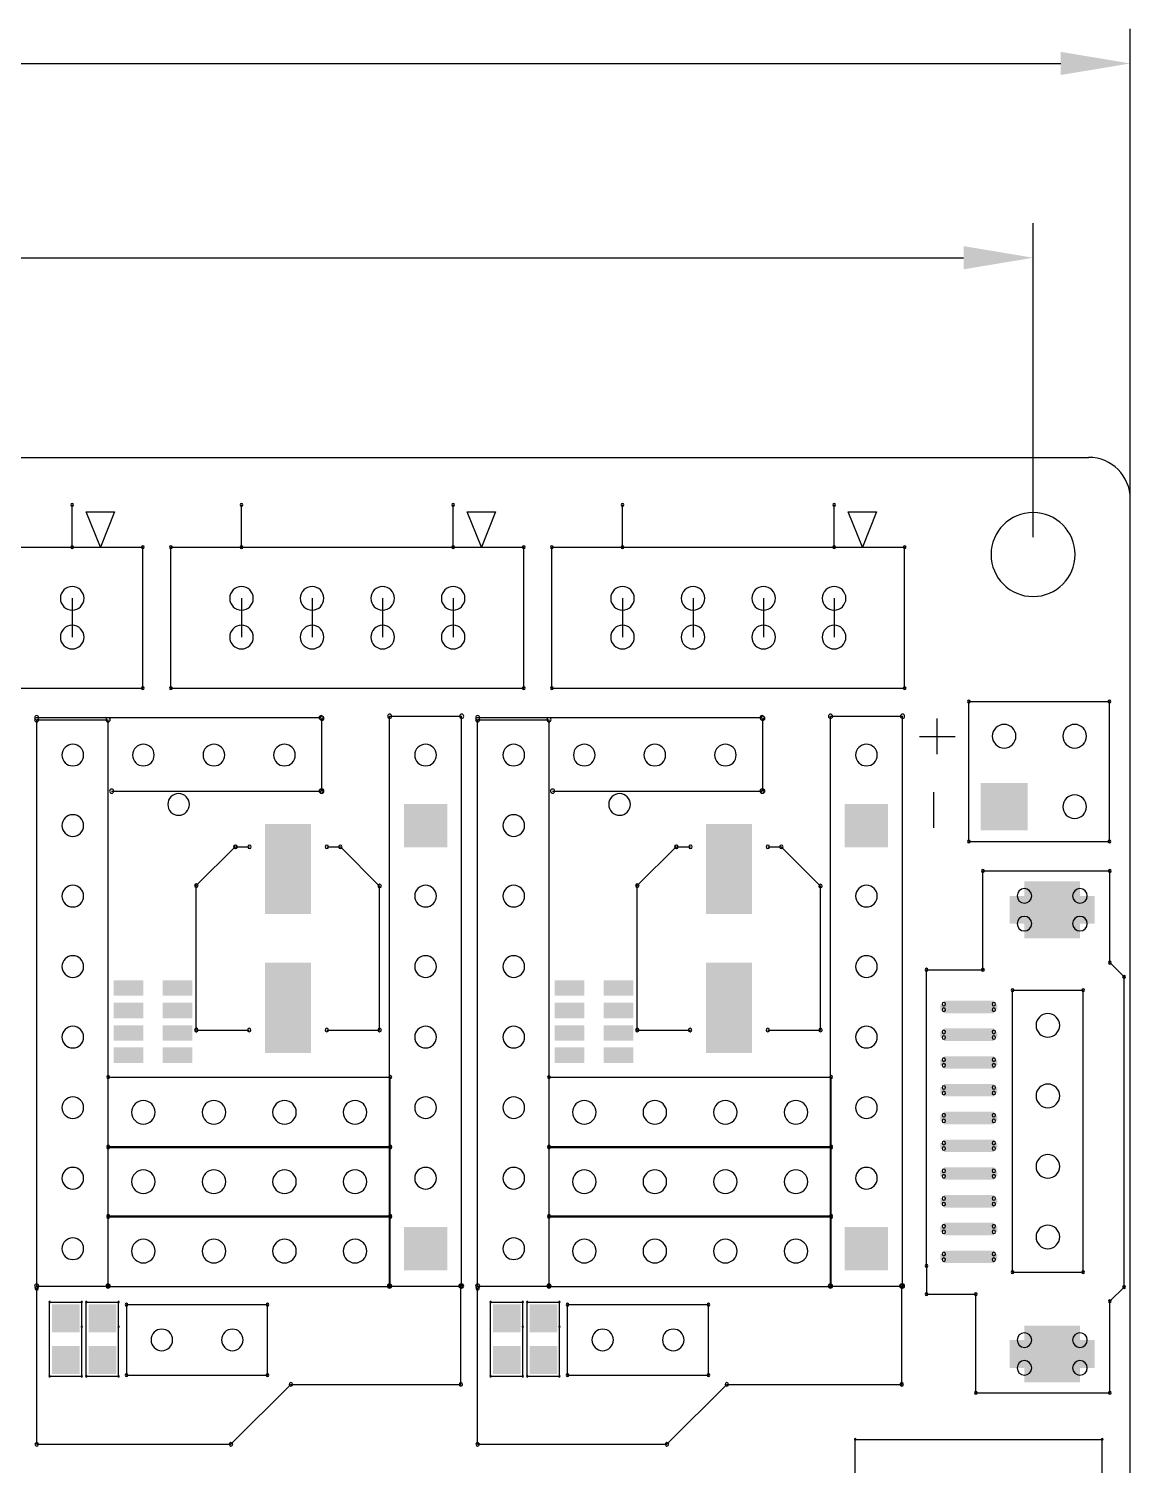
# Model space of a CAD drawing. Header units: millimetres. Extents: x 83 to 218, y 47 to 157.
# Drawn here: x 178.3 to 217.9, y 102.9 to 154.7 of the extents above; entities that cross this region are included whole.
import ezdxf

# ---------------------------------------------------------------- set-up
doc = ezdxf.new("R2010")
doc.units = ezdxf.units.MM
for name, color, linetype in [('KeepOutLayer', 6, 'Continuous'), ('TopOverlay', 2, 'Continuous'), ('TopSolder', 216, 'Continuous')]:
    doc.layers.add(name, color=color, linetype=linetype)

msp = doc.modelspace()

# ---------------------------------------------------------------- linework, layer by layer
for p, q in [((217.926, 133.229), (217.926, 154.655)), ((103.147, 153.405), (215.426, 153.405)), ((214.427, 136.343), (214.427, 147.657)), ((109.927, 146.407), (211.927, 146.407))]:
    msp.add_line(p, q)
for points in [[(215.426, 153.822), (215.426, 152.989), (217.926, 153.405)], [(211.927, 146.824), (211.927, 145.99), (214.427, 146.407)]]:
    msp.add_solid(points)
at = {"layer": 'KeepOutLayer'}
for p, q in [((105.156, 139.218), (216.426, 139.218)), ((217.926, 53.718), (217.926, 137.718))]:
    msp.add_line(p, q, dxfattribs=at)
msp.add_arc((216.427, 137.718), 1.5, 0, 90, dxfattribs=at)
at = {"layer": 'TopOverlay'}
for p, q in [((179.832, 135.982), (179.832, 137.506)), ((180.848, 135.982), (180.34, 137.252)), ((180.34, 137.252), (181.356, 137.252)), ((181.356, 137.252), (180.848, 135.982)), ((185.928, 135.982), (185.928, 137.506)), ((193.548, 135.982), (193.548, 137.506)), ((194.564, 135.982), (194.056, 137.252)), ((194.056, 137.252), (195.072, 137.252)), ((195.072, 137.252), (194.564, 135.982)), ((199.644, 135.982), (199.644, 137.506)), ((207.264, 135.982), (207.264, 137.506)), ((208.28, 135.982), (207.772, 137.252)), ((207.772, 137.252), (208.788, 137.252)), ((208.788, 137.252), (208.28, 135.982)), ((169.672, 135.982), (182.372, 135.982)), ((182.372, 130.902), (182.372, 135.982)), ((183.388, 135.982), (196.088, 135.982)), ((183.388, 130.902), (183.388, 135.982)), ((196.088, 130.902), (196.088, 135.982)), ((197.104, 135.982), (209.804, 135.982)), ((197.104, 130.902), (197.104, 135.982)), ((209.804, 130.902), (209.804, 135.982)), ((169.672, 130.902), (182.372, 130.902)), ((183.388, 130.902), (196.088, 130.902)), ((197.104, 130.902), (209.804, 130.902)), ((212.115, 125.385), (212.115, 130.425)), ((212.115, 130.425), (217.175, 130.425)), ((217.175, 125.385), (217.175, 130.425)), ((191.259, 109.371), (191.259, 129.894)), ((191.259, 129.894), (193.854, 129.894)), ((193.854, 109.371), (193.854, 129.894)), ((207.134, 109.371), (207.134, 129.894)), ((207.134, 129.894), (209.729, 129.894)), ((209.729, 109.371), (209.729, 129.894)), ((178.554, 129.843), (188.795, 129.843)), ((178.554, 129.767), (181.124, 129.767)), ((178.554, 109.371), (178.554, 129.767)), ((181.124, 109.371), (181.124, 129.767)), ((188.821, 127.197), (188.821, 129.818)), ((194.429, 129.843), (204.67, 129.843)), ((194.429, 129.767), (196.999, 129.767)), ((194.429, 109.371), (194.429, 129.767)), ((196.999, 109.371), (196.999, 129.767)), ((204.696, 127.197), (204.696, 129.818)), ((210.98, 128.524), (210.98, 129.81)), ((210.337, 129.167), (211.622, 129.167)), ((181.251, 127.197), (188.795, 127.197)), ((197.126, 127.197), (204.67, 127.197)), ((210.853, 125.873), (210.853, 127.158)), ((212.115, 125.385), (217.175, 125.385)), ((184.301, 123.793), (185.701, 125.193)), ((185.716, 125.193), (186.216, 125.193)), ((189.001, 125.193), (189.487, 125.193)), ((189.487, 125.193), (190.901, 123.779)), ((200.176, 123.793), (201.576, 125.193)), ((201.591, 125.193), (202.091, 125.193)), ((204.876, 125.193), (205.362, 125.193)), ((205.362, 125.193), (206.776, 123.779)), ((212.623, 120.766), (212.623, 124.322)), ((212.623, 124.322), (217.195, 124.322)), ((217.195, 121.02), (217.195, 124.322)), ((184.301, 118.593), (184.301, 123.793)), ((190.901, 118.593), (190.901, 123.779)), ((200.176, 118.593), (200.176, 123.793)), ((206.776, 118.593), (206.776, 123.779)), ((210.591, 110.098), (210.591, 120.766)), ((210.591, 120.766), (212.623, 120.766)), ((217.195, 121.02), (217.703, 120.512)), ((217.703, 109.336), (217.703, 120.512)), ((213.69, 120.031), (216.23, 120.031)), ((213.69, 109.871), (213.69, 120.031)), ((216.23, 109.871), (216.23, 120.031)), ((184.302, 118.593), (186.201, 118.593)), ((189.001, 118.593), (190.901, 118.593)), ((200.177, 118.593), (202.076, 118.593)), ((204.876, 118.593), (206.776, 118.593)), ((181.124, 114.36), (181.124, 116.9)), ((181.124, 116.9), (191.284, 116.9)), ((191.284, 114.36), (191.284, 116.9)), ((196.999, 114.36), (196.999, 116.9)), ((196.999, 116.9), (207.159, 116.9)), ((207.159, 114.36), (207.159, 116.9)), ((181.124, 111.86), (181.124, 114.4)), ((181.124, 114.4), (191.284, 114.4)), ((181.124, 114.36), (191.284, 114.36)), ((191.284, 111.86), (191.284, 114.4)), ((196.999, 111.86), (196.999, 114.4)), ((196.999, 114.4), (207.159, 114.4)), ((196.999, 114.36), (207.159, 114.36)), ((207.159, 111.86), (207.159, 114.4)), ((181.124, 109.36), (181.124, 111.9)), ((181.124, 111.9), (191.284, 111.9)), ((181.124, 111.86), (191.284, 111.86)), ((191.284, 109.36), (191.284, 111.9)), ((196.999, 109.36), (196.999, 111.9)), ((196.999, 111.9), (207.159, 111.9)), ((196.999, 111.86), (207.159, 111.86)), ((207.159, 109.36), (207.159, 111.9)), ((210.591, 110.098), (210.591, 109.082)), ((213.69, 109.871), (216.23, 109.871)), ((178.553, 103.673), (178.553, 109.29)), ((178.554, 109.371), (181.124, 109.371)), ((181.124, 109.36), (191.284, 109.36)), ((191.254, 109.371), (193.824, 109.371)), ((193.824, 105.832), (193.824, 109.371)), ((194.428, 103.673), (194.428, 109.29)), ((194.429, 109.371), (196.999, 109.371)), ((196.999, 109.36), (207.159, 109.36)), ((207.129, 109.371), (209.699, 109.371)), ((209.699, 105.832), (209.699, 109.371)), ((217.195, 108.828), (217.703, 109.336)), ((179.019, 106.125), (179.019, 108.792)), ((179.019, 108.792), (180.178, 108.792)), ((180.178, 107.908), (180.178, 108.792)), ((180.34, 108.792), (181.499, 108.792)), ((180.34, 106.125), (180.34, 108.792)), ((181.499, 107.908), (181.499, 108.792)), ((181.787, 108.702), (186.867, 108.702)), ((181.787, 108.702), (181.787, 106.162)), ((186.867, 106.162), (186.867, 108.702)), ((194.894, 106.125), (194.894, 108.792)), ((194.894, 108.792), (196.053, 108.792)), ((196.053, 107.908), (196.053, 108.792)), ((196.215, 108.792), (197.374, 108.792)), ((196.215, 106.125), (196.215, 108.792)), ((197.374, 107.908), (197.374, 108.792)), ((197.662, 108.702), (202.742, 108.702)), ((197.662, 106.162), (197.662, 108.702)), ((202.742, 106.162), (202.742, 108.702)), ((210.591, 109.082), (212.369, 109.082)), ((212.369, 105.526), (212.369, 109.082)), ((217.195, 105.526), (217.195, 108.828)), ((180.178, 106.125), (180.178, 107.903)), ((181.499, 106.125), (181.499, 107.903)), ((196.053, 106.125), (196.053, 107.903)), ((197.374, 106.125), (197.374, 107.903)), ((179.019, 106.125), (180.178, 106.125)), ((180.34, 106.125), (181.499, 106.125)), ((181.787, 106.162), (186.867, 106.162)), ((194.894, 106.125), (196.053, 106.125)), ((196.215, 106.125), (197.374, 106.125)), ((197.662, 106.162), (202.742, 106.162)), ((185.547, 103.673), (187.706, 105.832)), ((187.706, 105.832), (193.824, 105.832)), ((201.244, 103.673), (203.403, 105.832)), ((203.403, 105.832), (209.699, 105.832)), ((212.369, 105.526), (217.195, 105.526)), ((178.553, 103.673), (185.547, 103.673)), ((194.428, 103.673), (201.244, 103.673)), ((208.026, 103.851), (216.916, 103.851)), ((208.026, 102.581), (208.026, 103.851)), ((216.916, 99.152), (216.916, 103.851))]:
    msp.add_line(p, q, dxfattribs=at)
for centre, radius, start, end in [((179.832, 137.506), 0.05, 0, 180), ((179.832, 137.506), 0.05, 180, 0), ((185.928, 137.506), 0.05, 0, 180), ((185.928, 137.506), 0.05, 180, 0), ((193.548, 137.506), 0.05, 0, 180), ((193.548, 137.506), 0.05, 180, 0), ((199.644, 137.506), 0.05, 0, 180), ((199.644, 137.506), 0.05, 180, 0), ((207.264, 137.506), 0.05, 0, 180), ((207.264, 137.506), 0.05, 180, 0), ((179.832, 135.982), 0.05, 0, 180), ((179.832, 135.982), 0.05, 180, 0), ((182.372, 135.982), 0.05, 0, 180), ((182.372, 135.982), 0.05, 0, 180), ((182.372, 135.982), 0.05, 180, 0), ((182.372, 135.982), 0.05, 180, 0), ((183.388, 135.982), 0.05, 0, 180), ((183.388, 135.982), 0.05, 0, 180), ((183.388, 135.982), 0.05, 180, 0), ((183.388, 135.982), 0.05, 180, 0), ((185.928, 135.982), 0.05, 0, 180), ((185.928, 135.982), 0.05, 180, 0), ((193.548, 135.982), 0.05, 0, 180), ((193.548, 135.982), 0.05, 180, 0), ((196.088, 135.982), 0.05, 0, 180), ((196.088, 135.982), 0.05, 0, 180), ((196.088, 135.982), 0.05, 180, 0), ((196.088, 135.982), 0.05, 180, 0), ((197.104, 135.982), 0.05, 0, 180), ((197.104, 135.982), 0.05, 0, 180), ((197.104, 135.982), 0.05, 180, 0), ((197.104, 135.982), 0.05, 180, 0), ((199.644, 135.982), 0.05, 0, 180), ((199.644, 135.982), 0.05, 180, 0), ((207.264, 135.982), 0.05, 0, 180), ((207.264, 135.982), 0.05, 180, 0), ((209.804, 135.982), 0.05, 0, 180), ((209.804, 135.982), 0.05, 0, 180), ((209.804, 135.982), 0.05, 180, 0), ((209.804, 135.982), 0.05, 180, 0), ((182.372, 130.902), 0.05, 0, 180), ((182.372, 130.902), 0.05, 0, 180), ((182.372, 130.902), 0.05, 180, 0), ((182.372, 130.902), 0.05, 180, 0), ((183.388, 130.902), 0.05, 0, 180), ((183.388, 130.902), 0.05, 0, 180), ((183.388, 130.902), 0.05, 180, 0), ((183.388, 130.902), 0.05, 180, 0), ((196.088, 130.902), 0.05, 0, 180), ((196.088, 130.902), 0.05, 0, 180), ((196.088, 130.902), 0.05, 180, 0), ((196.088, 130.902), 0.05, 180, 0), ((197.104, 130.902), 0.05, 0, 180), ((197.104, 130.902), 0.05, 0, 180), ((197.104, 130.902), 0.05, 180, 0), ((197.104, 130.902), 0.05, 180, 0), ((209.804, 130.902), 0.05, 0, 180), ((209.804, 130.902), 0.05, 0, 180), ((209.804, 130.902), 0.05, 180, 0), ((209.804, 130.902), 0.05, 180, 0), ((212.115, 130.425), 0.05, 0, 180), ((212.115, 130.425), 0.05, 0, 180), ((212.115, 130.425), 0.05, 180, 0), ((212.115, 130.425), 0.05, 180, 0), ((217.175, 130.425), 0.05, 0, 180), ((217.175, 130.425), 0.05, 0, 180), ((217.175, 130.425), 0.05, 180, 0), ((217.175, 130.425), 0.05, 180, 0), ((178.554, 129.843), 0.075, 90, 270), ((178.554, 129.843), 0.075, 270, 90), ((188.795, 129.843), 0.075, 90, 270), ((188.821, 129.818), 0.075, 90, 270), ((188.795, 129.843), 0.075, 270, 90), ((188.821, 129.818), 0.075, 270, 90), ((191.259, 129.894), 0.075, 90, 270), ((191.259, 129.894), 0.075, 90, 270), ((191.259, 129.894), 0.075, 270, 90), ((191.259, 129.894), 0.075, 270, 90), ((193.854, 129.894), 0.075, 90, 270), ((193.854, 129.894), 0.075, 90, 270), ((193.854, 129.894), 0.075, 270, 90), ((193.854, 129.894), 0.075, 270, 90), ((194.429, 129.843), 0.075, 90, 270), ((194.429, 129.843), 0.075, 270, 90), ((204.67, 129.843), 0.075, 90, 270), ((204.696, 129.818), 0.075, 90, 270), ((204.67, 129.843), 0.075, 270, 90), ((204.696, 129.818), 0.075, 270, 90), ((207.134, 129.894), 0.075, 90, 270), ((207.134, 129.894), 0.075, 90, 270), ((207.134, 129.894), 0.075, 270, 90), ((207.134, 129.894), 0.075, 270, 90), ((209.729, 129.894), 0.075, 90, 270), ((209.729, 129.894), 0.075, 90, 270), ((209.729, 129.894), 0.075, 270, 90), ((209.729, 129.894), 0.075, 270, 90), ((178.554, 129.767), 0.075, 90, 270), ((178.554, 129.767), 0.075, 90, 270), ((178.554, 129.767), 0.075, 270, 90), ((178.554, 129.767), 0.075, 270, 90), ((181.124, 129.767), 0.075, 90, 270), ((181.124, 129.767), 0.075, 90, 270), ((181.124, 129.767), 0.075, 270, 90), ((181.124, 129.767), 0.075, 270, 90), ((194.429, 129.767), 0.075, 90, 270), ((194.429, 129.767), 0.075, 90, 270), ((194.429, 129.767), 0.075, 270, 90), ((194.429, 129.767), 0.075, 270, 90), ((196.999, 129.767), 0.075, 90, 270), ((196.999, 129.767), 0.075, 90, 270), ((196.999, 129.767), 0.075, 270, 90), ((196.999, 129.767), 0.075, 270, 90), ((181.251, 127.197), 0.075, 90, 270), ((181.251, 127.197), 0.075, 270, 90), ((188.795, 127.197), 0.075, 90, 270), ((188.821, 127.197), 0.075, 90, 270), ((188.795, 127.197), 0.075, 270, 90), ((188.821, 127.197), 0.075, 270, 90), ((197.126, 127.197), 0.075, 90, 270), ((197.126, 127.197), 0.075, 270, 90), ((204.67, 127.197), 0.075, 90, 270), ((204.696, 127.197), 0.075, 90, 270), ((204.67, 127.197), 0.075, 270, 90), ((204.696, 127.197), 0.075, 270, 90), ((185.701, 125.193), 0.0635, 90, 270), ((185.716, 125.193), 0.0635, 90, 270), ((185.701, 125.193), 0.0635, 270, 90), ((185.716, 125.193), 0.0635, 270, 90), ((186.216, 125.193), 0.0635, 90, 270), ((186.216, 125.193), 0.0635, 270, 90), ((189.001, 125.193), 0.0635, 90, 270), ((189.001, 125.193), 0.0635, 270, 90), ((189.487, 125.193), 0.0635, 90, 270), ((189.487, 125.193), 0.0635, 90, 270), ((189.487, 125.193), 0.0635, 270, 90), ((189.487, 125.193), 0.0635, 270, 90), ((201.576, 125.193), 0.0635, 90, 270), ((201.591, 125.193), 0.0635, 90, 270), ((201.576, 125.193), 0.0635, 270, 90), ((201.591, 125.193), 0.0635, 270, 90), ((202.091, 125.193), 0.0635, 90, 270), ((202.091, 125.193), 0.0635, 270, 90), ((204.876, 125.193), 0.0635, 90, 270), ((204.876, 125.193), 0.0635, 270, 90), ((205.362, 125.193), 0.0635, 90, 270), ((205.362, 125.193), 0.0635, 90, 270), ((205.362, 125.193), 0.0635, 270, 90), ((205.362, 125.193), 0.0635, 270, 90), ((212.115, 125.385), 0.05, 0, 180), ((212.115, 125.385), 0.05, 0, 180), ((212.115, 125.385), 0.05, 180, 0), ((212.115, 125.385), 0.05, 180, 0), ((217.175, 125.385), 0.05, 0, 180), ((217.175, 125.385), 0.05, 0, 180), ((217.175, 125.385), 0.05, 180, 0), ((217.175, 125.385), 0.05, 180, 0), ((212.623, 124.322), 0.05, 90, 270), ((212.623, 124.322), 0.05, 90, 270), ((212.623, 124.322), 0.05, 270, 90), ((212.623, 124.322), 0.05, 270, 90), ((217.195, 124.322), 0.05, 90, 270), ((217.195, 124.322), 0.05, 90, 270), ((217.195, 124.322), 0.05, 270, 90), ((217.195, 124.322), 0.05, 270, 90), ((184.301, 123.793), 0.0635, 90, 270), ((184.301, 123.793), 0.0635, 90, 270), ((184.301, 123.793), 0.0635, 270, 90), ((184.301, 123.793), 0.0635, 270, 90), ((190.901, 123.779), 0.0635, 90, 270), ((190.901, 123.779), 0.0635, 90, 270), ((190.901, 123.779), 0.0635, 270, 90), ((190.901, 123.779), 0.0635, 270, 90), ((200.176, 123.793), 0.0635, 90, 270), ((200.176, 123.793), 0.0635, 90, 270), ((200.176, 123.793), 0.0635, 270, 90), ((200.176, 123.793), 0.0635, 270, 90), ((206.776, 123.779), 0.0635, 90, 270), ((206.776, 123.779), 0.0635, 90, 270), ((206.776, 123.779), 0.0635, 270, 90), ((206.776, 123.779), 0.0635, 270, 90), ((217.195, 121.02), 0.05, 90, 270), ((217.195, 121.02), 0.05, 90, 270), ((217.195, 121.02), 0.05, 270, 90), ((217.195, 121.02), 0.05, 270, 90), ((210.591, 120.766), 0.05, 90, 270), ((210.591, 120.766), 0.05, 90, 270), ((210.591, 120.766), 0.05, 270, 90), ((210.591, 120.766), 0.05, 270, 90), ((212.623, 120.766), 0.05, 90, 270), ((212.623, 120.766), 0.05, 90, 270), ((212.623, 120.766), 0.05, 270, 90), ((212.623, 120.766), 0.05, 270, 90), ((217.703, 120.512), 0.05, 90, 270), ((217.703, 120.512), 0.05, 90, 270), ((217.703, 120.512), 0.05, 270, 90), ((217.703, 120.512), 0.05, 270, 90), ((213.69, 120.031), 0.05, 90, 270), ((213.69, 120.031), 0.05, 90, 270), ((213.69, 120.031), 0.05, 270, 90), ((213.69, 120.031), 0.05, 270, 90), ((216.23, 120.031), 0.05, 90, 270), ((216.23, 120.031), 0.05, 90, 270), ((216.23, 120.031), 0.05, 270, 90), ((216.23, 120.031), 0.05, 270, 90), ((184.301, 118.593), 0.0635, 90, 270), ((184.302, 118.593), 0.0635, 90, 270), ((184.301, 118.593), 0.0635, 270, 90), ((184.302, 118.593), 0.0635, 270, 90), ((186.201, 118.593), 0.0635, 90, 270), ((186.201, 118.593), 0.0635, 270, 90), ((189.001, 118.593), 0.0635, 90, 270), ((189.001, 118.593), 0.0635, 270, 90), ((190.901, 118.593), 0.0635, 90, 270), ((190.901, 118.593), 0.0635, 90, 270), ((190.901, 118.593), 0.0635, 270, 90), ((190.901, 118.593), 0.0635, 270, 90), ((200.176, 118.593), 0.0635, 90, 270), ((200.177, 118.593), 0.0635, 90, 270), ((200.176, 118.593), 0.0635, 270, 90), ((200.177, 118.593), 0.0635, 270, 90), ((202.076, 118.593), 0.0635, 90, 270), ((202.076, 118.593), 0.0635, 270, 90), ((204.876, 118.593), 0.0635, 90, 270), ((204.876, 118.593), 0.0635, 270, 90), ((206.776, 118.593), 0.0635, 90, 270), ((206.776, 118.593), 0.0635, 90, 270), ((206.776, 118.593), 0.0635, 270, 90), ((206.776, 118.593), 0.0635, 270, 90), ((181.124, 116.9), 0.05, 0, 180), ((181.124, 116.9), 0.05, 0, 180), ((191.284, 116.9), 0.05, 0, 180), ((191.284, 116.9), 0.05, 0, 180), ((196.999, 116.9), 0.05, 0, 180), ((196.999, 116.9), 0.05, 0, 180), ((207.159, 116.9), 0.05, 0, 180), ((207.159, 116.9), 0.05, 0, 180), ((181.124, 116.9), 0.05, 180, 0), ((181.124, 116.9), 0.05, 180, 0), ((191.284, 116.9), 0.05, 180, 0), ((191.284, 116.9), 0.05, 180, 0), ((196.999, 116.9), 0.05, 180, 0), ((196.999, 116.9), 0.05, 180, 0), ((207.159, 116.9), 0.05, 180, 0), ((207.159, 116.9), 0.05, 180, 0), ((181.124, 114.4), 0.05, 0, 180), ((181.124, 114.4), 0.05, 0, 180), ((181.124, 114.36), 0.05, 0, 180), ((181.124, 114.36), 0.05, 0, 180), ((181.124, 114.4), 0.05, 180, 0), ((181.124, 114.4), 0.05, 180, 0), ((181.124, 114.36), 0.05, 180, 0), ((181.124, 114.36), 0.05, 180, 0), ((191.284, 114.4), 0.05, 0, 180), ((191.284, 114.4), 0.05, 0, 180), ((191.284, 114.36), 0.05, 0, 180), ((191.284, 114.36), 0.05, 0, 180), ((191.284, 114.4), 0.05, 180, 0), ((191.284, 114.4), 0.05, 180, 0), ((191.284, 114.36), 0.05, 180, 0), ((191.284, 114.36), 0.05, 180, 0), ((196.999, 114.4), 0.05, 0, 180), ((196.999, 114.4), 0.05, 0, 180), ((196.999, 114.36), 0.05, 0, 180), ((196.999, 114.36), 0.05, 0, 180), ((196.999, 114.4), 0.05, 180, 0), ((196.999, 114.4), 0.05, 180, 0), ((196.999, 114.36), 0.05, 180, 0), ((196.999, 114.36), 0.05, 180, 0), ((207.159, 114.4), 0.05, 0, 180), ((207.159, 114.4), 0.05, 0, 180), ((207.159, 114.36), 0.05, 0, 180), ((207.159, 114.36), 0.05, 0, 180), ((207.159, 114.4), 0.05, 180, 0), ((207.159, 114.4), 0.05, 180, 0), ((207.159, 114.36), 0.05, 180, 0), ((207.159, 114.36), 0.05, 180, 0), ((181.124, 111.9), 0.05, 0, 180), ((181.124, 111.9), 0.05, 0, 180), ((181.124, 111.86), 0.05, 0, 180), ((181.124, 111.86), 0.05, 0, 180), ((181.124, 111.9), 0.05, 180, 0), ((181.124, 111.9), 0.05, 180, 0), ((181.124, 111.86), 0.05, 180, 0), ((181.124, 111.86), 0.05, 180, 0), ((191.284, 111.9), 0.05, 0, 180), ((191.284, 111.9), 0.05, 0, 180), ((191.284, 111.86), 0.05, 0, 180), ((191.284, 111.86), 0.05, 0, 180), ((191.284, 111.9), 0.05, 180, 0), ((191.284, 111.9), 0.05, 180, 0), ((191.284, 111.86), 0.05, 180, 0), ((191.284, 111.86), 0.05, 180, 0), ((196.999, 111.9), 0.05, 0, 180), ((196.999, 111.9), 0.05, 0, 180), ((196.999, 111.86), 0.05, 0, 180), ((196.999, 111.86), 0.05, 0, 180), ((196.999, 111.9), 0.05, 180, 0), ((196.999, 111.9), 0.05, 180, 0), ((196.999, 111.86), 0.05, 180, 0), ((196.999, 111.86), 0.05, 180, 0), ((207.159, 111.9), 0.05, 0, 180), ((207.159, 111.9), 0.05, 0, 180), ((207.159, 111.86), 0.05, 0, 180), ((207.159, 111.86), 0.05, 0, 180), ((207.159, 111.9), 0.05, 180, 0), ((207.159, 111.9), 0.05, 180, 0), ((207.159, 111.86), 0.05, 180, 0), ((207.159, 111.86), 0.05, 180, 0), ((210.591, 110.098), 0.05, 90, 270), ((210.591, 110.098), 0.05, 90, 270), ((210.591, 110.098), 0.05, 270, 90), ((210.591, 110.098), 0.05, 270, 90), ((213.69, 109.871), 0.05, 90, 270), ((213.69, 109.871), 0.05, 90, 270), ((213.69, 109.871), 0.05, 270, 90), ((213.69, 109.871), 0.05, 270, 90), ((216.23, 109.871), 0.05, 90, 270), ((216.23, 109.871), 0.05, 90, 270), ((216.23, 109.871), 0.05, 270, 90), ((216.23, 109.871), 0.05, 270, 90), ((178.554, 109.371), 0.075, 90, 270), ((178.554, 109.371), 0.075, 90, 270), ((178.553, 109.29), 0.0635, 0, 180), ((178.553, 109.29), 0.0635, 180, 0), ((178.554, 109.371), 0.075, 270, 90), ((178.554, 109.371), 0.075, 270, 90), ((181.124, 109.371), 0.075, 90, 270), ((181.124, 109.371), 0.075, 90, 270), ((181.124, 109.36), 0.05, 0, 180), ((181.124, 109.36), 0.05, 0, 180), ((181.124, 109.36), 0.05, 180, 0), ((181.124, 109.36), 0.05, 180, 0), ((181.124, 109.371), 0.075, 270, 90), ((181.124, 109.371), 0.075, 270, 90), ((191.254, 109.371), 0.075, 90, 270), ((191.259, 109.371), 0.075, 90, 270), ((191.284, 109.36), 0.05, 0, 180), ((191.284, 109.36), 0.05, 0, 180), ((191.284, 109.36), 0.05, 180, 0), ((191.284, 109.36), 0.05, 180, 0), ((191.254, 109.371), 0.075, 270, 90), ((191.259, 109.371), 0.075, 270, 90), ((193.824, 109.371), 0.075, 90, 270), ((193.824, 109.371), 0.0635, 0, 180), ((193.824, 109.371), 0.0635, 180, 0), ((193.854, 109.371), 0.075, 90, 270), ((193.824, 109.371), 0.075, 270, 90), ((193.854, 109.371), 0.075, 270, 90), ((194.429, 109.371), 0.075, 90, 270), ((194.429, 109.371), 0.075, 90, 270), ((194.428, 109.29), 0.0635, 0, 180), ((194.428, 109.29), 0.0635, 180, 0), ((194.429, 109.371), 0.075, 270, 90), ((194.429, 109.371), 0.075, 270, 90), ((196.999, 109.371), 0.075, 90, 270), ((196.999, 109.371), 0.075, 90, 270), ((196.999, 109.36), 0.05, 0, 180), ((196.999, 109.36), 0.05, 0, 180), ((196.999, 109.36), 0.05, 180, 0), ((196.999, 109.36), 0.05, 180, 0), ((196.999, 109.371), 0.075, 270, 90), ((196.999, 109.371), 0.075, 270, 90), ((207.129, 109.371), 0.075, 90, 270), ((207.134, 109.371), 0.075, 90, 270), ((207.159, 109.36), 0.05, 0, 180), ((207.159, 109.36), 0.05, 0, 180), ((207.159, 109.36), 0.05, 180, 0), ((207.159, 109.36), 0.05, 180, 0), ((207.129, 109.371), 0.075, 270, 90), ((207.134, 109.371), 0.075, 270, 90), ((209.699, 109.371), 0.075, 90, 270), ((209.699, 109.371), 0.0635, 0, 180), ((209.699, 109.371), 0.0635, 180, 0), ((209.729, 109.371), 0.075, 90, 270), ((209.699, 109.371), 0.075, 270, 90), ((209.729, 109.371), 0.075, 270, 90), ((217.703, 109.336), 0.05, 90, 270), ((217.703, 109.336), 0.05, 90, 270), ((217.703, 109.336), 0.05, 270, 90), ((217.703, 109.336), 0.05, 270, 90), ((179.019, 108.792), 0.025, 90, 270), ((179.019, 108.792), 0.025, 90, 270), ((179.019, 108.792), 0.025, 270, 90), ((179.019, 108.792), 0.025, 270, 90), ((180.178, 108.792), 0.025, 90, 270), ((180.178, 108.792), 0.025, 90, 270), ((180.178, 108.792), 0.025, 270, 90), ((180.178, 108.792), 0.025, 270, 90), ((180.34, 108.792), 0.025, 90, 270), ((180.34, 108.792), 0.025, 90, 270), ((180.34, 108.792), 0.025, 270, 90), ((180.34, 108.792), 0.025, 270, 90), ((181.499, 108.792), 0.025, 90, 270), ((181.499, 108.792), 0.025, 90, 270), ((181.499, 108.792), 0.025, 270, 90), ((181.499, 108.792), 0.025, 270, 90), ((181.787, 108.702), 0.05, 0, 180), ((181.787, 108.702), 0.05, 0, 180), ((181.787, 108.702), 0.05, 180, 0), ((181.787, 108.702), 0.05, 180, 0), ((186.867, 108.702), 0.05, 0, 180), ((186.867, 108.702), 0.05, 0, 180), ((186.867, 108.702), 0.05, 180, 0), ((186.867, 108.702), 0.05, 180, 0), ((194.894, 108.792), 0.025, 90, 270), ((194.894, 108.792), 0.025, 90, 270), ((194.894, 108.792), 0.025, 270, 90), ((194.894, 108.792), 0.025, 270, 90), ((196.053, 108.792), 0.025, 90, 270), ((196.053, 108.792), 0.025, 90, 270), ((196.053, 108.792), 0.025, 270, 90), ((196.053, 108.792), 0.025, 270, 90), ((196.215, 108.792), 0.025, 90, 270), ((196.215, 108.792), 0.025, 90, 270), ((196.215, 108.792), 0.025, 270, 90), ((196.215, 108.792), 0.025, 270, 90), ((197.374, 108.792), 0.025, 90, 270), ((197.374, 108.792), 0.025, 90, 270), ((197.374, 108.792), 0.025, 270, 90), ((197.374, 108.792), 0.025, 270, 90), ((197.662, 108.702), 0.05, 0, 180), ((197.662, 108.702), 0.05, 0, 180), ((197.662, 108.702), 0.05, 180, 0), ((197.662, 108.702), 0.05, 180, 0), ((202.742, 108.702), 0.05, 0, 180), ((202.742, 108.702), 0.05, 0, 180), ((202.742, 108.702), 0.05, 180, 0), ((202.742, 108.702), 0.05, 180, 0), ((210.591, 109.082), 0.05, 90, 270), ((210.591, 109.082), 0.05, 90, 270), ((210.591, 109.082), 0.05, 270, 90), ((210.591, 109.082), 0.05, 270, 90), ((212.369, 109.082), 0.05, 90, 270), ((212.369, 109.082), 0.05, 90, 270), ((212.369, 109.082), 0.05, 270, 90), ((212.369, 109.082), 0.05, 270, 90), ((217.195, 108.828), 0.05, 90, 270), ((217.195, 108.828), 0.05, 90, 270), ((217.195, 108.828), 0.05, 270, 90), ((217.195, 108.828), 0.05, 270, 90), ((180.178, 107.908), 0.025, 90, 270), ((180.178, 107.903), 0.025, 90, 270), ((180.178, 107.908), 0.025, 270, 90), ((180.178, 107.903), 0.025, 270, 90), ((181.499, 107.908), 0.025, 90, 270), ((181.499, 107.903), 0.025, 90, 270), ((181.499, 107.908), 0.025, 270, 90), ((181.499, 107.903), 0.025, 270, 90), ((196.053, 107.908), 0.025, 90, 270), ((196.053, 107.903), 0.025, 90, 270), ((196.053, 107.908), 0.025, 270, 90), ((196.053, 107.903), 0.025, 270, 90), ((197.374, 107.908), 0.025, 90, 270), ((197.374, 107.903), 0.025, 90, 270), ((197.374, 107.908), 0.025, 270, 90), ((197.374, 107.903), 0.025, 270, 90), ((179.019, 106.125), 0.025, 90, 270), ((179.019, 106.125), 0.025, 90, 270), ((179.019, 106.125), 0.025, 270, 90), ((179.019, 106.125), 0.025, 270, 90), ((180.178, 106.125), 0.025, 90, 270), ((180.178, 106.125), 0.025, 90, 270), ((180.178, 106.125), 0.025, 270, 90), ((180.178, 106.125), 0.025, 270, 90), ((180.34, 106.125), 0.025, 90, 270), ((180.34, 106.125), 0.025, 90, 270), ((180.34, 106.125), 0.025, 270, 90), ((180.34, 106.125), 0.025, 270, 90), ((181.499, 106.125), 0.025, 90, 270), ((181.499, 106.125), 0.025, 90, 270), ((181.499, 106.125), 0.025, 270, 90), ((181.499, 106.125), 0.025, 270, 90), ((181.787, 106.162), 0.05, 0, 180), ((181.787, 106.162), 0.05, 0, 180), ((181.787, 106.162), 0.05, 180, 0), ((181.787, 106.162), 0.05, 180, 0), ((186.867, 106.162), 0.05, 0, 180), ((186.867, 106.162), 0.05, 0, 180), ((186.867, 106.162), 0.05, 180, 0), ((186.867, 106.162), 0.05, 180, 0), ((194.894, 106.125), 0.025, 90, 270), ((194.894, 106.125), 0.025, 90, 270), ((194.894, 106.125), 0.025, 270, 90), ((194.894, 106.125), 0.025, 270, 90), ((196.053, 106.125), 0.025, 90, 270), ((196.053, 106.125), 0.025, 90, 270), ((196.053, 106.125), 0.025, 270, 90), ((196.053, 106.125), 0.025, 270, 90), ((196.215, 106.125), 0.025, 90, 270), ((196.215, 106.125), 0.025, 90, 270), ((196.215, 106.125), 0.025, 270, 90), ((196.215, 106.125), 0.025, 270, 90), ((197.374, 106.125), 0.025, 90, 270), ((197.374, 106.125), 0.025, 90, 270), ((197.374, 106.125), 0.025, 270, 90), ((197.374, 106.125), 0.025, 270, 90), ((197.662, 106.162), 0.05, 0, 180), ((197.662, 106.162), 0.05, 0, 180), ((197.662, 106.162), 0.05, 180, 0), ((197.662, 106.162), 0.05, 180, 0), ((202.742, 106.162), 0.05, 0, 180), ((202.742, 106.162), 0.05, 0, 180), ((202.742, 106.162), 0.05, 180, 0), ((202.742, 106.162), 0.05, 180, 0), ((187.706, 105.832), 0.0635, 0, 180), ((187.706, 105.832), 0.0635, 0, 180), ((187.706, 105.832), 0.0635, 180, 0), ((187.706, 105.832), 0.0635, 180, 0), ((193.824, 105.832), 0.0635, 0, 180), ((193.824, 105.832), 0.0635, 0, 180), ((193.824, 105.832), 0.0635, 180, 0), ((193.824, 105.832), 0.0635, 180, 0), ((203.403, 105.832), 0.0635, 0, 180), ((203.403, 105.832), 0.0635, 0, 180), ((203.403, 105.832), 0.0635, 180, 0), ((203.403, 105.832), 0.0635, 180, 0), ((209.699, 105.832), 0.0635, 0, 180), ((209.699, 105.832), 0.0635, 0, 180), ((209.699, 105.832), 0.0635, 180, 0), ((209.699, 105.832), 0.0635, 180, 0), ((212.369, 105.526), 0.05, 90, 270), ((212.369, 105.526), 0.05, 90, 270), ((212.369, 105.526), 0.05, 270, 90), ((212.369, 105.526), 0.05, 270, 90), ((217.195, 105.526), 0.05, 90, 270), ((217.195, 105.526), 0.05, 90, 270), ((217.195, 105.526), 0.05, 270, 90), ((217.195, 105.526), 0.05, 270, 90), ((178.553, 103.673), 0.0635, 0, 180), ((178.553, 103.673), 0.0635, 0, 180), ((178.553, 103.673), 0.0635, 180, 0), ((178.553, 103.673), 0.0635, 180, 0), ((185.547, 103.673), 0.0635, 0, 180), ((185.547, 103.673), 0.0635, 0, 180), ((185.547, 103.673), 0.0635, 180, 0), ((185.547, 103.673), 0.0635, 180, 0), ((194.428, 103.673), 0.0635, 0, 180), ((194.428, 103.673), 0.0635, 0, 180), ((194.428, 103.673), 0.0635, 180, 0), ((194.428, 103.673), 0.0635, 180, 0), ((201.244, 103.673), 0.0635, 0, 180), ((201.244, 103.673), 0.0635, 0, 180), ((201.244, 103.673), 0.0635, 180, 0), ((201.244, 103.673), 0.0635, 180, 0), ((208.026, 103.851), 0.0317, 90, 270), ((208.026, 103.851), 0.0317, 90, 270), ((208.026, 103.851), 0.0318, 270, 90), ((208.026, 103.851), 0.0318, 270, 90), ((216.916, 103.851), 0.0317, 90, 270), ((216.916, 103.851), 0.0317, 90, 270), ((216.916, 103.851), 0.0318, 270, 90), ((216.916, 103.851), 0.0318, 270, 90)]:
    msp.add_arc(centre, radius, start, end, dxfattribs=at)
at = {"layer": 'TopSolder'}
for p, q in [((179.832, 134.141), (179.832, 132.744)), ((185.928, 134.141), (185.928, 132.744)), ((188.468, 134.141), (188.468, 132.744)), ((191.008, 134.141), (191.008, 132.744)), ((193.548, 134.141), (193.548, 132.744)), ((199.644, 134.141), (199.644, 132.744)), ((202.184, 134.141), (202.184, 132.744)), ((204.724, 134.141), (204.724, 132.744)), ((207.264, 134.141), (207.264, 132.744))]:
    msp.add_line(p, q, dxfattribs=at)
for centre, radius, start, end in [((214.427, 135.718), 1.513, 0, 180), ((214.427, 135.718), 1.513, 180, 0), ((179.832, 134.141), 0.425, 0, 180), ((185.928, 134.141), 0.425, 0, 180), ((188.468, 134.141), 0.425, 0, 180), ((191.008, 134.141), 0.425, 0, 180), ((193.548, 134.141), 0.425, 0, 180), ((199.644, 134.141), 0.425, 0, 180), ((202.184, 134.141), 0.425, 0, 180), ((204.724, 134.141), 0.425, 0, 180), ((207.264, 134.141), 0.425, 0, 180), ((179.832, 134.141), 0.425, 180, 0), ((185.928, 134.141), 0.425, 180, 0), ((188.468, 134.141), 0.425, 180, 0), ((191.008, 134.141), 0.425, 180, 0), ((193.548, 134.141), 0.425, 180, 0), ((199.644, 134.141), 0.425, 180, 0), ((202.184, 134.141), 0.425, 180, 0), ((204.724, 134.141), 0.425, 180, 0), ((207.264, 134.141), 0.425, 180, 0), ((179.832, 132.744), 0.425, 0, 180), ((185.928, 132.744), 0.425, 0, 180), ((188.468, 132.744), 0.425, 0, 180), ((191.008, 132.744), 0.425, 0, 180), ((193.548, 132.744), 0.425, 0, 180), ((199.644, 132.744), 0.425, 0, 180), ((202.184, 132.744), 0.425, 0, 180), ((204.724, 132.744), 0.425, 0, 180), ((207.264, 132.744), 0.425, 0, 180), ((179.832, 132.744), 0.425, 180, 0), ((185.928, 132.744), 0.425, 180, 0), ((188.468, 132.744), 0.425, 180, 0), ((191.008, 132.744), 0.425, 180, 0), ((193.548, 132.744), 0.425, 180, 0), ((199.644, 132.744), 0.425, 180, 0), ((202.184, 132.744), 0.425, 180, 0), ((204.724, 132.744), 0.425, 180, 0), ((207.264, 132.744), 0.425, 180, 0), ((213.385, 129.175), 0.425, 0, 180), ((215.925, 129.175), 0.425, 0, 180), ((179.854, 128.497), 0.39, 90, 270), ((179.854, 128.497), 0.39, 270, 90), ((182.394, 128.497), 0.39, 90, 270), ((182.394, 128.497), 0.39, 270, 90), ((184.934, 128.497), 0.39, 90, 270), ((184.934, 128.497), 0.39, 270, 90), ((187.474, 128.497), 0.39, 90, 270), ((187.474, 128.497), 0.39, 270, 90), ((192.554, 128.497), 0.39, 90, 270), ((192.554, 128.497), 0.39, 270, 90), ((195.729, 128.497), 0.39, 90, 270), ((195.729, 128.497), 0.39, 270, 90), ((198.269, 128.497), 0.39, 90, 270), ((198.269, 128.497), 0.39, 270, 90), ((200.809, 128.497), 0.39, 90, 270), ((200.809, 128.497), 0.39, 270, 90), ((203.349, 128.497), 0.39, 90, 270), ((203.349, 128.497), 0.39, 270, 90), ((208.429, 128.497), 0.39, 90, 270), ((208.429, 128.497), 0.39, 270, 90), ((213.385, 129.175), 0.425, 180, 0), ((215.925, 129.175), 0.425, 180, 0), ((183.664, 126.719), 0.39, 90, 270), ((183.664, 126.719), 0.39, 270, 90), ((199.539, 126.719), 0.39, 90, 270), ((199.539, 126.719), 0.39, 270, 90), ((215.925, 126.635), 0.425, 0, 180), ((179.854, 125.957), 0.39, 90, 270), ((179.854, 125.957), 0.39, 270, 90), ((195.729, 125.957), 0.39, 90, 270), ((195.729, 125.957), 0.39, 270, 90), ((215.925, 126.635), 0.425, 180, 0), ((179.854, 123.417), 0.39, 90, 270), ((179.854, 123.417), 0.39, 270, 90), ((192.554, 123.417), 0.39, 90, 270), ((192.554, 123.417), 0.39, 270, 90), ((195.729, 123.417), 0.39, 90, 270), ((195.729, 123.417), 0.39, 270, 90), ((208.429, 123.417), 0.39, 90, 270), ((208.429, 123.417), 0.39, 270, 90), ((214.115, 123.424), 0.263, 90, 270), ((214.115, 123.424), 0.263, 270, 90), ((216.115, 123.424), 0.263, 90, 270), ((216.115, 123.424), 0.263, 270, 90), ((214.115, 122.424), 0.263, 90, 270), ((214.115, 122.424), 0.263, 270, 90), ((216.115, 122.424), 0.263, 90, 270), ((216.115, 122.424), 0.263, 270, 90), ((179.854, 120.877), 0.39, 90, 270), ((179.854, 120.877), 0.39, 270, 90), ((192.554, 120.877), 0.39, 90, 270), ((192.554, 120.877), 0.39, 270, 90), ((195.729, 120.877), 0.39, 90, 270), ((195.729, 120.877), 0.39, 270, 90), ((208.429, 120.877), 0.39, 90, 270), ((208.429, 120.877), 0.39, 270, 90), ((211.215, 119.524), 0.0627, 90, 270), ((211.215, 119.524), 0.0627, 270, 90), ((213.015, 119.524), 0.0627, 90, 270), ((213.015, 119.524), 0.0627, 270, 90), ((211.215, 119.324), 0.0627, 90, 270), ((211.215, 119.324), 0.0627, 270, 90), ((213.015, 119.324), 0.0627, 90, 270), ((213.015, 119.324), 0.0627, 270, 90), ((214.96, 118.761), 0.425, 90, 270), ((214.96, 118.761), 0.425, 270, 90), ((179.854, 118.337), 0.39, 90, 270), ((179.854, 118.337), 0.39, 270, 90), ((192.554, 118.337), 0.39, 90, 270), ((192.554, 118.337), 0.39, 270, 90), ((195.729, 118.337), 0.39, 90, 270), ((195.729, 118.337), 0.39, 270, 90), ((208.429, 118.337), 0.39, 90, 270), ((208.429, 118.337), 0.39, 270, 90), ((211.215, 118.524), 0.0627, 90, 270), ((211.215, 118.524), 0.0627, 270, 90), ((213.015, 118.524), 0.0627, 90, 270), ((213.015, 118.524), 0.0627, 270, 90), ((211.215, 118.324), 0.0627, 90, 270), ((211.215, 118.324), 0.0627, 270, 90), ((213.015, 118.324), 0.0627, 90, 270), ((213.015, 118.324), 0.0627, 270, 90), ((211.215, 117.524), 0.0627, 90, 270), ((211.215, 117.524), 0.0627, 270, 90), ((213.015, 117.524), 0.0627, 90, 270), ((213.015, 117.524), 0.0627, 270, 90), ((211.215, 117.324), 0.0627, 90, 270), ((211.215, 117.324), 0.0627, 270, 90), ((213.015, 117.324), 0.0627, 90, 270), ((213.015, 117.324), 0.0627, 270, 90), ((211.215, 116.524), 0.0627, 90, 270), ((211.215, 116.524), 0.0627, 270, 90), ((213.015, 116.524), 0.0627, 90, 270), ((213.015, 116.524), 0.0627, 270, 90), ((214.96, 116.221), 0.425, 90, 270), ((214.96, 116.221), 0.425, 270, 90), ((179.854, 115.797), 0.39, 90, 270), ((179.854, 115.797), 0.39, 270, 90), ((182.394, 115.63), 0.425, 0, 180), ((184.934, 115.63), 0.425, 0, 180), ((187.474, 115.63), 0.425, 0, 180), ((190.014, 115.63), 0.425, 0, 180), ((192.554, 115.797), 0.39, 90, 270), ((192.554, 115.797), 0.39, 270, 90), ((195.729, 115.797), 0.39, 90, 270), ((195.729, 115.797), 0.39, 270, 90), ((198.269, 115.63), 0.425, 0, 180), ((200.809, 115.63), 0.425, 0, 180), ((203.349, 115.63), 0.425, 0, 180), ((205.889, 115.63), 0.425, 0, 180), ((208.429, 115.797), 0.39, 90, 270), ((208.429, 115.797), 0.39, 270, 90), ((211.215, 116.324), 0.0627, 90, 270), ((211.215, 116.324), 0.0627, 270, 90), ((213.015, 116.324), 0.0627, 90, 270), ((213.015, 116.324), 0.0627, 270, 90), ((182.394, 115.63), 0.425, 180, 0), ((184.934, 115.63), 0.425, 180, 0), ((187.474, 115.63), 0.425, 180, 0), ((190.014, 115.63), 0.425, 180, 0), ((198.269, 115.63), 0.425, 180, 0), ((200.809, 115.63), 0.425, 180, 0), ((203.349, 115.63), 0.425, 180, 0), ((205.889, 115.63), 0.425, 180, 0), ((211.215, 115.524), 0.0627, 90, 270), ((211.215, 115.324), 0.0627, 90, 270), ((211.215, 115.524), 0.0627, 270, 90), ((211.215, 115.324), 0.0627, 270, 90), ((213.015, 115.524), 0.0627, 90, 270), ((213.015, 115.324), 0.0627, 90, 270), ((213.015, 115.524), 0.0627, 270, 90), ((213.015, 115.324), 0.0627, 270, 90), ((211.215, 114.524), 0.0627, 90, 270), ((211.215, 114.324), 0.0627, 90, 270), ((211.215, 114.524), 0.0627, 270, 90), ((211.215, 114.324), 0.0627, 270, 90), ((213.015, 114.524), 0.0627, 90, 270), ((213.015, 114.324), 0.0627, 90, 270), ((213.015, 114.524), 0.0627, 270, 90), ((213.015, 114.324), 0.0627, 270, 90), ((214.96, 113.681), 0.425, 90, 270), ((214.96, 113.681), 0.425, 270, 90), ((179.854, 113.257), 0.39, 90, 270), ((179.854, 113.257), 0.39, 270, 90), ((182.394, 113.13), 0.425, 0, 180), ((184.934, 113.13), 0.425, 0, 180), ((187.474, 113.13), 0.425, 0, 180), ((190.014, 113.13), 0.425, 0, 180), ((192.554, 113.257), 0.39, 90, 270), ((192.554, 113.257), 0.39, 270, 90), ((195.729, 113.257), 0.39, 90, 270), ((195.729, 113.257), 0.39, 270, 90), ((198.269, 113.13), 0.425, 0, 180), ((200.809, 113.13), 0.425, 0, 180), ((203.349, 113.13), 0.425, 0, 180), ((205.889, 113.13), 0.425, 0, 180), ((208.429, 113.257), 0.39, 90, 270), ((208.429, 113.257), 0.39, 270, 90), ((211.215, 113.524), 0.0627, 90, 270), ((211.215, 113.324), 0.0627, 90, 270), ((211.215, 113.524), 0.0627, 270, 90), ((211.215, 113.324), 0.0627, 270, 90), ((213.015, 113.524), 0.0627, 90, 270), ((213.015, 113.324), 0.0627, 90, 270), ((213.015, 113.524), 0.0627, 270, 90), ((213.015, 113.324), 0.0627, 270, 90), ((182.394, 113.13), 0.425, 180, 0), ((184.934, 113.13), 0.425, 180, 0), ((187.474, 113.13), 0.425, 180, 0), ((190.014, 113.13), 0.425, 180, 0), ((198.269, 113.13), 0.425, 180, 0), ((200.809, 113.13), 0.425, 180, 0), ((203.349, 113.13), 0.425, 180, 0), ((205.889, 113.13), 0.425, 180, 0), ((211.215, 112.524), 0.0627, 90, 270), ((211.215, 112.324), 0.0627, 90, 270), ((211.215, 112.524), 0.0627, 270, 90), ((211.215, 112.324), 0.0627, 270, 90), ((213.015, 112.524), 0.0627, 90, 270), ((213.015, 112.324), 0.0627, 90, 270), ((213.015, 112.524), 0.0627, 270, 90), ((213.015, 112.324), 0.0627, 270, 90), ((211.215, 111.524), 0.0627, 90, 270), ((211.215, 111.324), 0.0627, 90, 270), ((211.215, 111.524), 0.0627, 270, 90), ((211.215, 111.324), 0.0627, 270, 90), ((213.015, 111.524), 0.0627, 90, 270), ((213.015, 111.324), 0.0627, 90, 270), ((213.015, 111.524), 0.0627, 270, 90), ((213.015, 111.324), 0.0627, 270, 90), ((214.96, 111.141), 0.425, 90, 270), ((214.96, 111.141), 0.425, 270, 90), ((179.854, 110.717), 0.39, 90, 270), ((179.854, 110.717), 0.39, 270, 90), ((182.394, 110.63), 0.425, 0, 180), ((184.934, 110.63), 0.425, 0, 180), ((187.474, 110.63), 0.425, 0, 180), ((190.014, 110.63), 0.425, 0, 180), ((195.729, 110.717), 0.39, 90, 270), ((195.729, 110.717), 0.39, 270, 90), ((198.269, 110.63), 0.425, 0, 180), ((200.809, 110.63), 0.425, 0, 180), ((203.349, 110.63), 0.425, 0, 180), ((205.889, 110.63), 0.425, 0, 180), ((182.394, 110.63), 0.425, 180, 0), ((184.934, 110.63), 0.425, 180, 0), ((187.474, 110.63), 0.425, 180, 0), ((190.014, 110.63), 0.425, 180, 0), ((198.269, 110.63), 0.425, 180, 0), ((200.809, 110.63), 0.425, 180, 0), ((203.349, 110.63), 0.425, 180, 0), ((205.889, 110.63), 0.425, 180, 0), ((211.215, 110.524), 0.0627, 90, 270), ((211.215, 110.324), 0.0627, 90, 270), ((211.215, 110.524), 0.0627, 270, 90), ((211.215, 110.324), 0.0627, 270, 90), ((213.015, 110.524), 0.0627, 90, 270), ((213.015, 110.324), 0.0627, 90, 270), ((213.015, 110.524), 0.0627, 270, 90), ((213.015, 110.324), 0.0627, 270, 90), ((183.057, 107.432), 0.388, 0, 180), ((185.597, 107.432), 0.388, 0, 180), ((198.932, 107.432), 0.388, 0, 180), ((201.472, 107.432), 0.388, 0, 180), ((214.115, 107.424), 0.263, 90, 270), ((214.115, 107.424), 0.263, 270, 90), ((216.115, 107.424), 0.263, 90, 270), ((216.115, 107.424), 0.263, 270, 90), ((183.057, 107.432), 0.388, 180, 0), ((185.597, 107.432), 0.388, 180, 0), ((198.932, 107.432), 0.388, 180, 0), ((201.472, 107.432), 0.388, 180, 0), ((214.115, 106.424), 0.263, 90, 270), ((214.115, 106.424), 0.263, 270, 90), ((216.115, 106.424), 0.263, 90, 270), ((216.115, 106.424), 0.263, 270, 90)]:
    msp.add_arc(centre, radius, start, end, dxfattribs=at)
for points in [[(212.535, 125.784), (214.235, 125.784), (212.535, 127.485), (214.235, 127.485)], [(191.774, 125.177), (193.335, 125.177), (191.774, 126.737), (193.335, 126.737)], [(207.649, 125.177), (209.21, 125.177), (207.649, 126.737), (209.21, 126.737)], [(186.776, 126.019), (186.776, 122.768), (188.427, 126.019), (188.427, 122.768)], [(202.651, 126.019), (202.651, 122.768), (204.302, 126.019), (204.302, 122.768)], [(214.115, 121.899), (216.115, 121.899), (214.115, 123.949), (216.115, 123.949)], [(213.59, 122.424), (216.64, 122.424), (213.59, 123.424), (216.64, 123.424)], [(188.427, 117.768), (188.427, 121.019), (186.776, 117.768), (186.776, 121.019)], [(204.302, 117.768), (204.302, 121.019), (202.651, 117.768), (202.651, 121.019)], [(182.397, 119.828), (182.397, 120.386), (181.33, 119.828), (181.33, 120.386)], [(184.161, 119.828), (184.161, 120.386), (183.094, 119.828), (183.094, 120.386)], [(198.272, 119.828), (198.272, 120.386), (197.205, 119.828), (197.205, 120.386)], [(200.036, 119.828), (200.036, 120.386), (198.969, 119.828), (198.969, 120.386)], [(182.397, 119.015), (182.397, 119.574), (181.33, 119.015), (181.33, 119.574)], [(184.161, 119.015), (184.161, 119.574), (183.094, 119.015), (183.094, 119.574)], [(198.272, 119.015), (198.272, 119.574), (197.205, 119.015), (197.205, 119.574)], [(200.036, 119.015), (200.036, 119.574), (198.969, 119.015), (198.969, 119.574)], [(211.09, 119.324), (213.14, 119.324), (211.09, 119.524), (213.14, 119.524)], [(211.215, 119.199), (213.015, 119.199), (211.215, 119.649), (213.015, 119.649)], [(182.397, 118.208), (182.397, 118.767), (181.33, 118.208), (181.33, 118.767)], [(184.161, 118.208), (184.161, 118.767), (183.094, 118.208), (183.094, 118.767)], [(198.272, 118.208), (198.272, 118.767), (197.205, 118.208), (197.205, 118.767)], [(200.036, 118.208), (200.036, 118.767), (198.969, 118.208), (198.969, 118.767)], [(211.09, 118.324), (213.14, 118.324), (211.09, 118.524), (213.14, 118.524)], [(211.215, 118.199), (213.015, 118.199), (211.215, 118.649), (213.015, 118.649)], [(182.397, 117.408), (182.397, 117.967), (181.33, 117.408), (181.33, 117.967)], [(184.161, 117.408), (184.161, 117.967), (183.094, 117.408), (183.094, 117.967)], [(198.272, 117.408), (198.272, 117.967), (197.205, 117.408), (197.205, 117.967)], [(200.036, 117.408), (200.036, 117.967), (198.969, 117.408), (198.969, 117.967)], [(211.09, 117.324), (213.14, 117.324), (211.09, 117.524), (213.14, 117.524)], [(211.215, 117.199), (213.015, 117.199), (211.215, 117.649), (213.015, 117.649)], [(211.09, 116.324), (213.14, 116.324), (211.09, 116.524), (213.14, 116.524)], [(211.215, 116.199), (213.015, 116.199), (211.215, 116.649), (213.015, 116.649)], [(211.09, 115.324), (213.14, 115.324), (211.09, 115.524), (213.14, 115.524)], [(211.215, 115.199), (213.015, 115.199), (211.215, 115.649), (213.015, 115.649)], [(211.09, 114.324), (213.14, 114.324), (211.09, 114.524), (213.14, 114.524)], [(211.215, 114.199), (213.015, 114.199), (211.215, 114.649), (213.015, 114.649)], [(211.09, 113.324), (213.14, 113.324), (211.09, 113.524), (213.14, 113.524)], [(211.215, 113.199), (213.015, 113.199), (211.215, 113.649), (213.015, 113.649)], [(211.09, 112.324), (213.14, 112.324), (211.09, 112.524), (213.14, 112.524)], [(211.215, 112.199), (213.015, 112.199), (211.215, 112.649), (213.015, 112.649)], [(191.774, 109.937), (193.335, 109.937), (191.774, 111.497), (193.335, 111.497)], [(207.649, 109.937), (209.21, 109.937), (207.649, 111.497), (209.21, 111.497)], [(211.09, 111.324), (213.14, 111.324), (211.09, 111.524), (213.14, 111.524)], [(211.215, 111.199), (213.015, 111.199), (211.215, 111.649), (213.015, 111.649)], [(211.09, 110.324), (213.14, 110.324), (211.09, 110.524), (213.14, 110.524)], [(211.215, 110.199), (213.015, 110.199), (211.215, 110.649), (213.015, 110.649)], [(179.103, 108.708), (179.103, 107.708), (180.103, 108.708), (180.103, 107.708)], [(180.424, 108.708), (180.424, 107.708), (181.424, 108.708), (181.424, 107.708)], [(194.978, 108.708), (194.978, 107.708), (195.978, 108.708), (195.978, 107.708)], [(196.299, 108.708), (196.299, 107.708), (197.299, 108.708), (197.299, 107.708)], [(214.115, 105.899), (216.115, 105.899), (214.115, 107.949), (216.115, 107.949)], [(179.103, 107.208), (179.103, 106.208), (180.103, 107.208), (180.103, 106.208)], [(180.424, 107.208), (180.424, 106.208), (181.424, 107.208), (181.424, 106.208)], [(194.978, 107.208), (194.978, 106.208), (195.978, 107.208), (195.978, 106.208)], [(196.299, 107.208), (196.299, 106.208), (197.299, 107.208), (197.299, 106.208)], [(213.59, 106.424), (216.64, 106.424), (213.59, 107.424), (216.64, 107.424)]]:
    msp.add_solid(points, dxfattribs=at)

doc.saveas('drawing.dxf')
